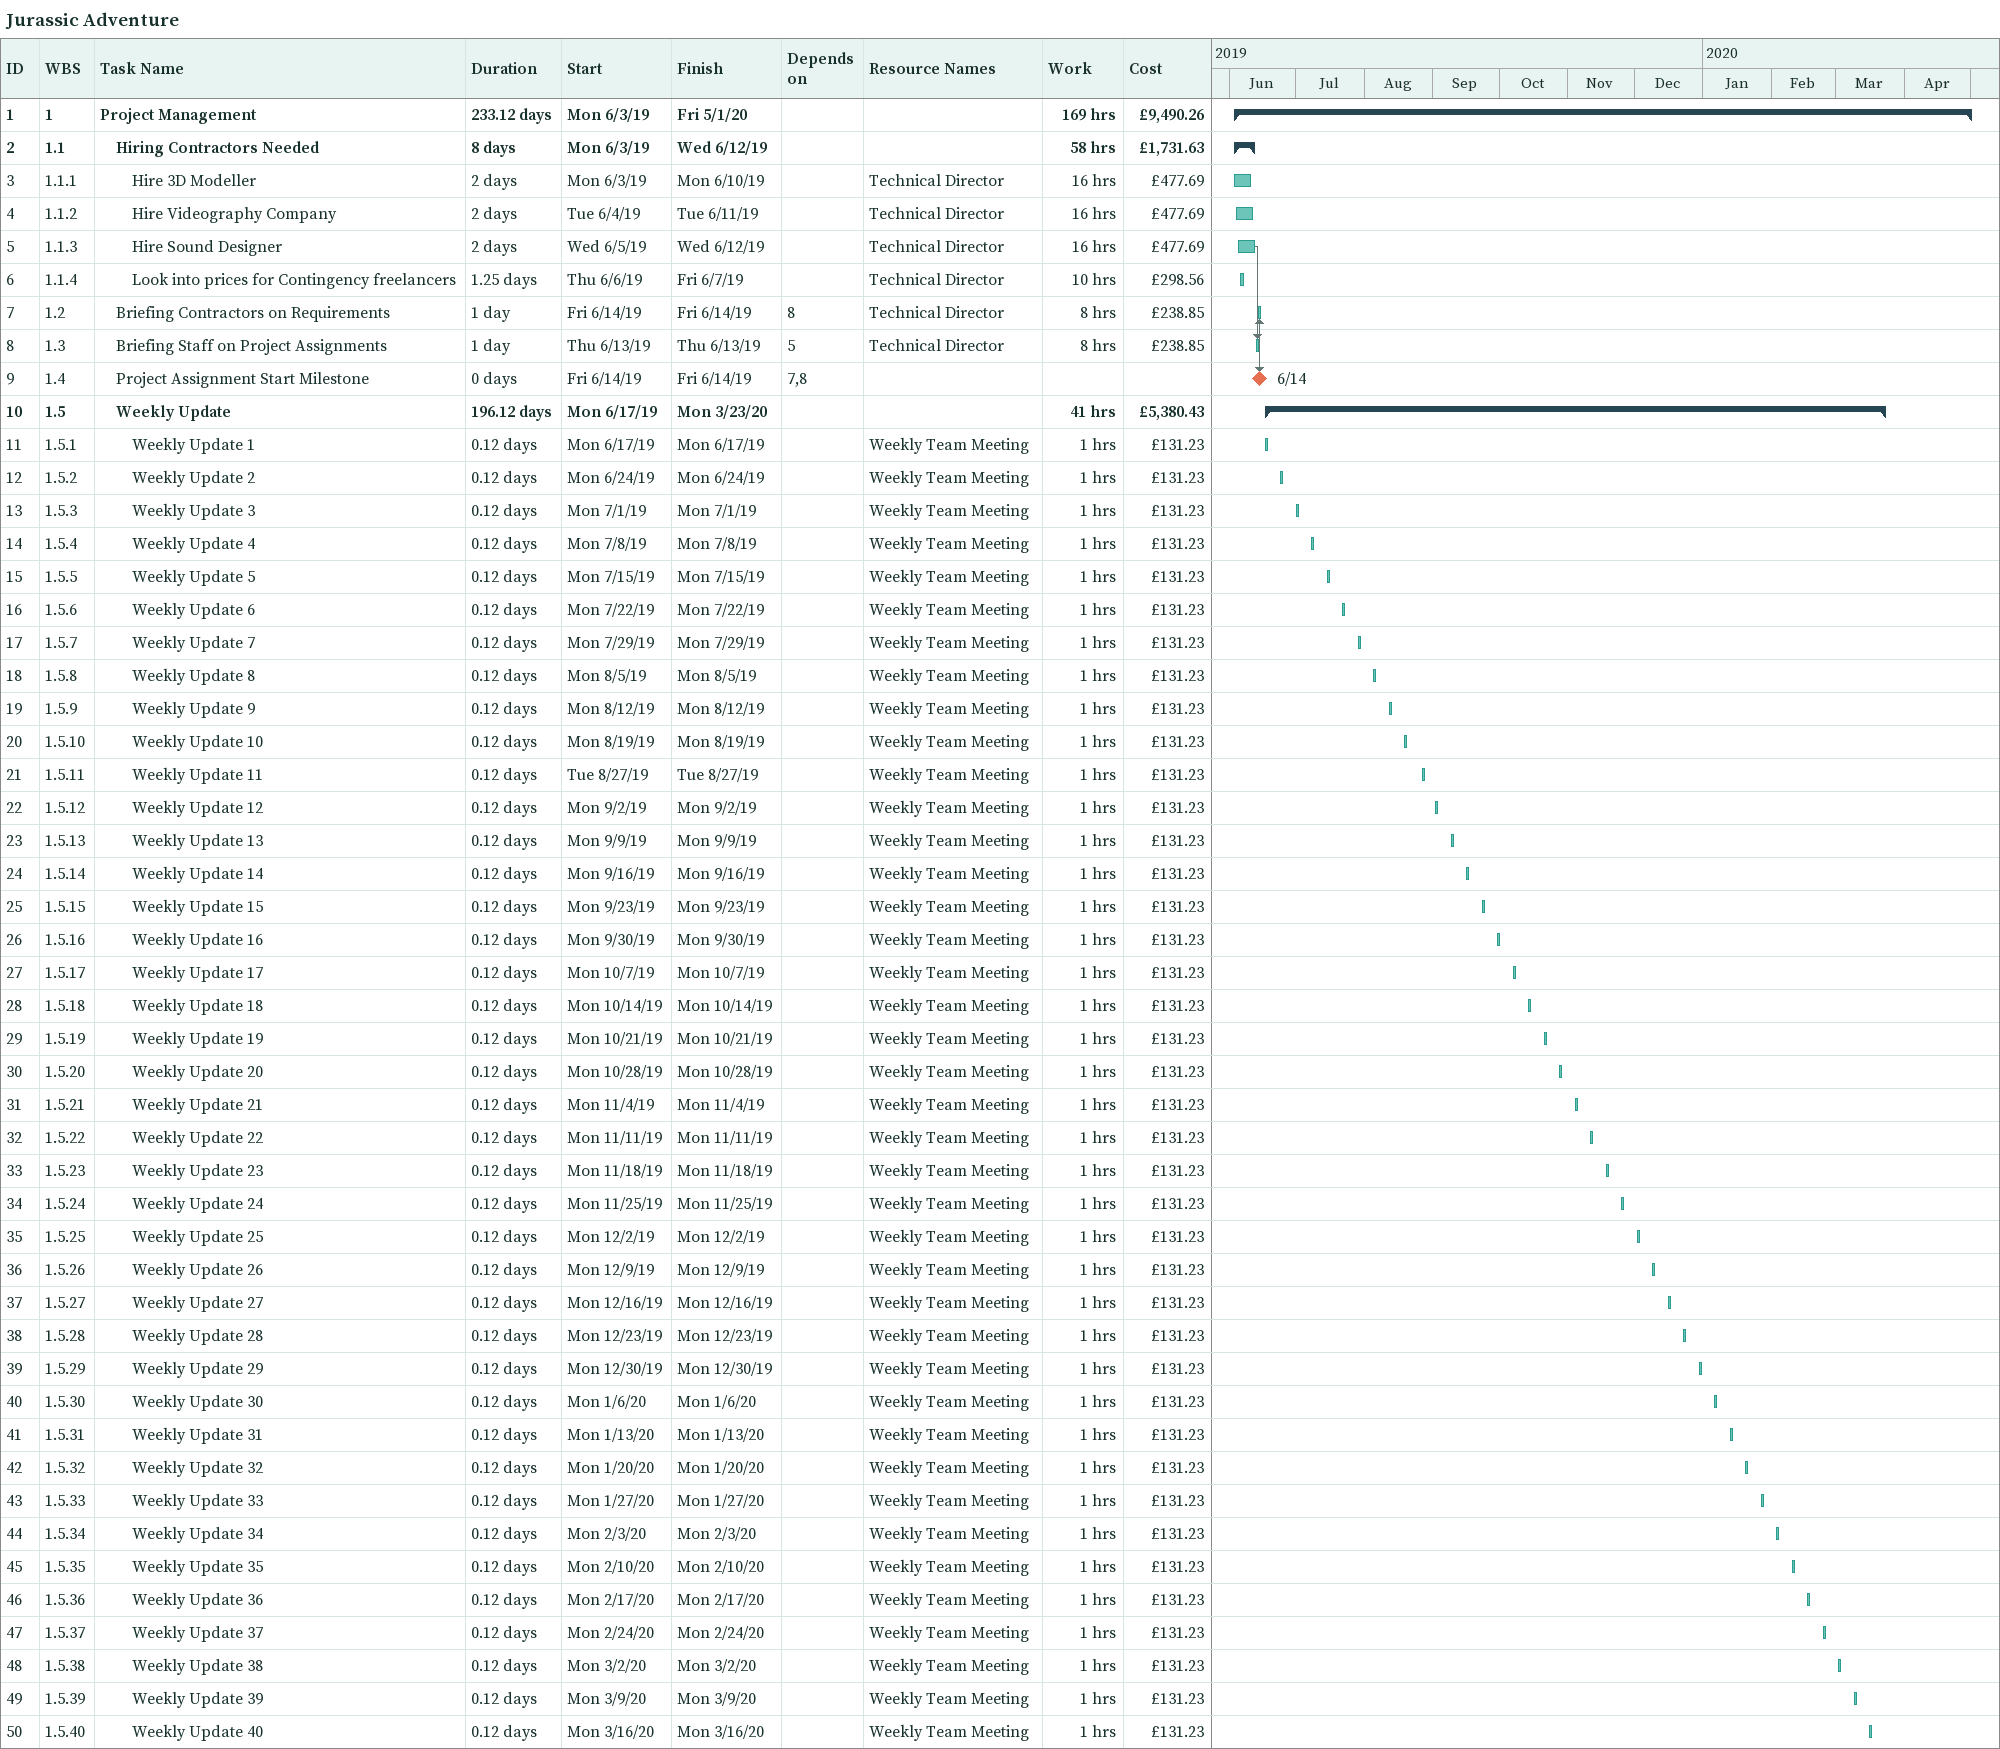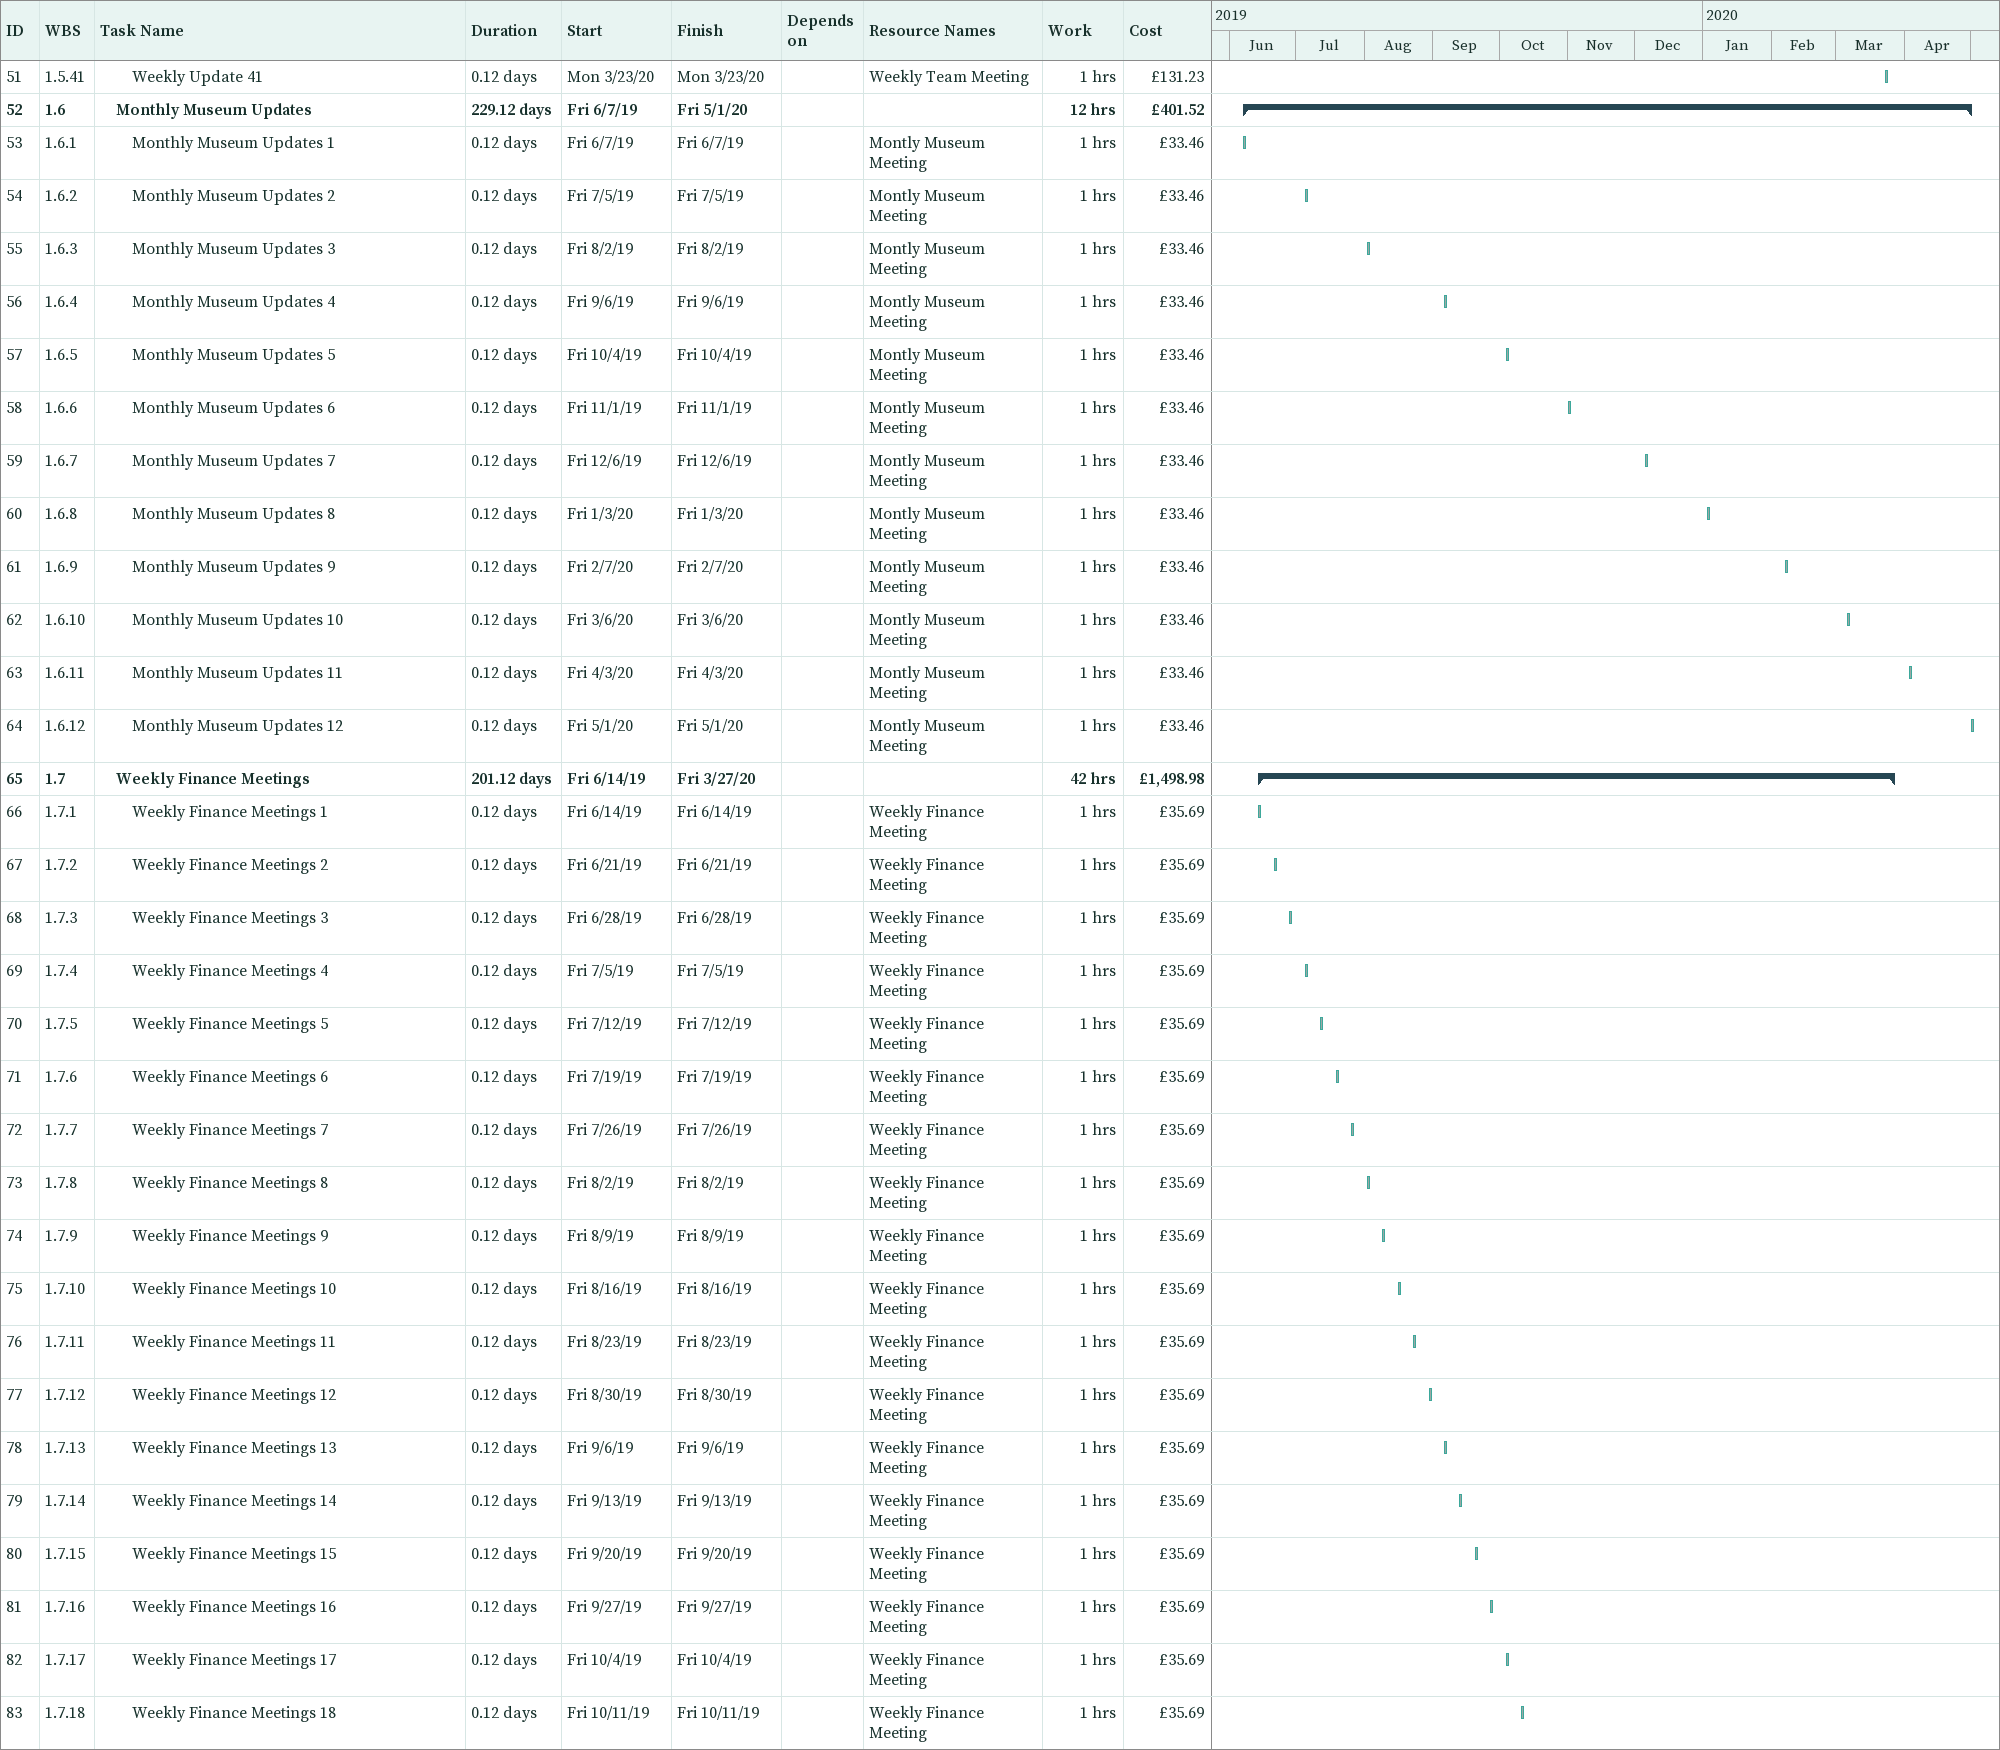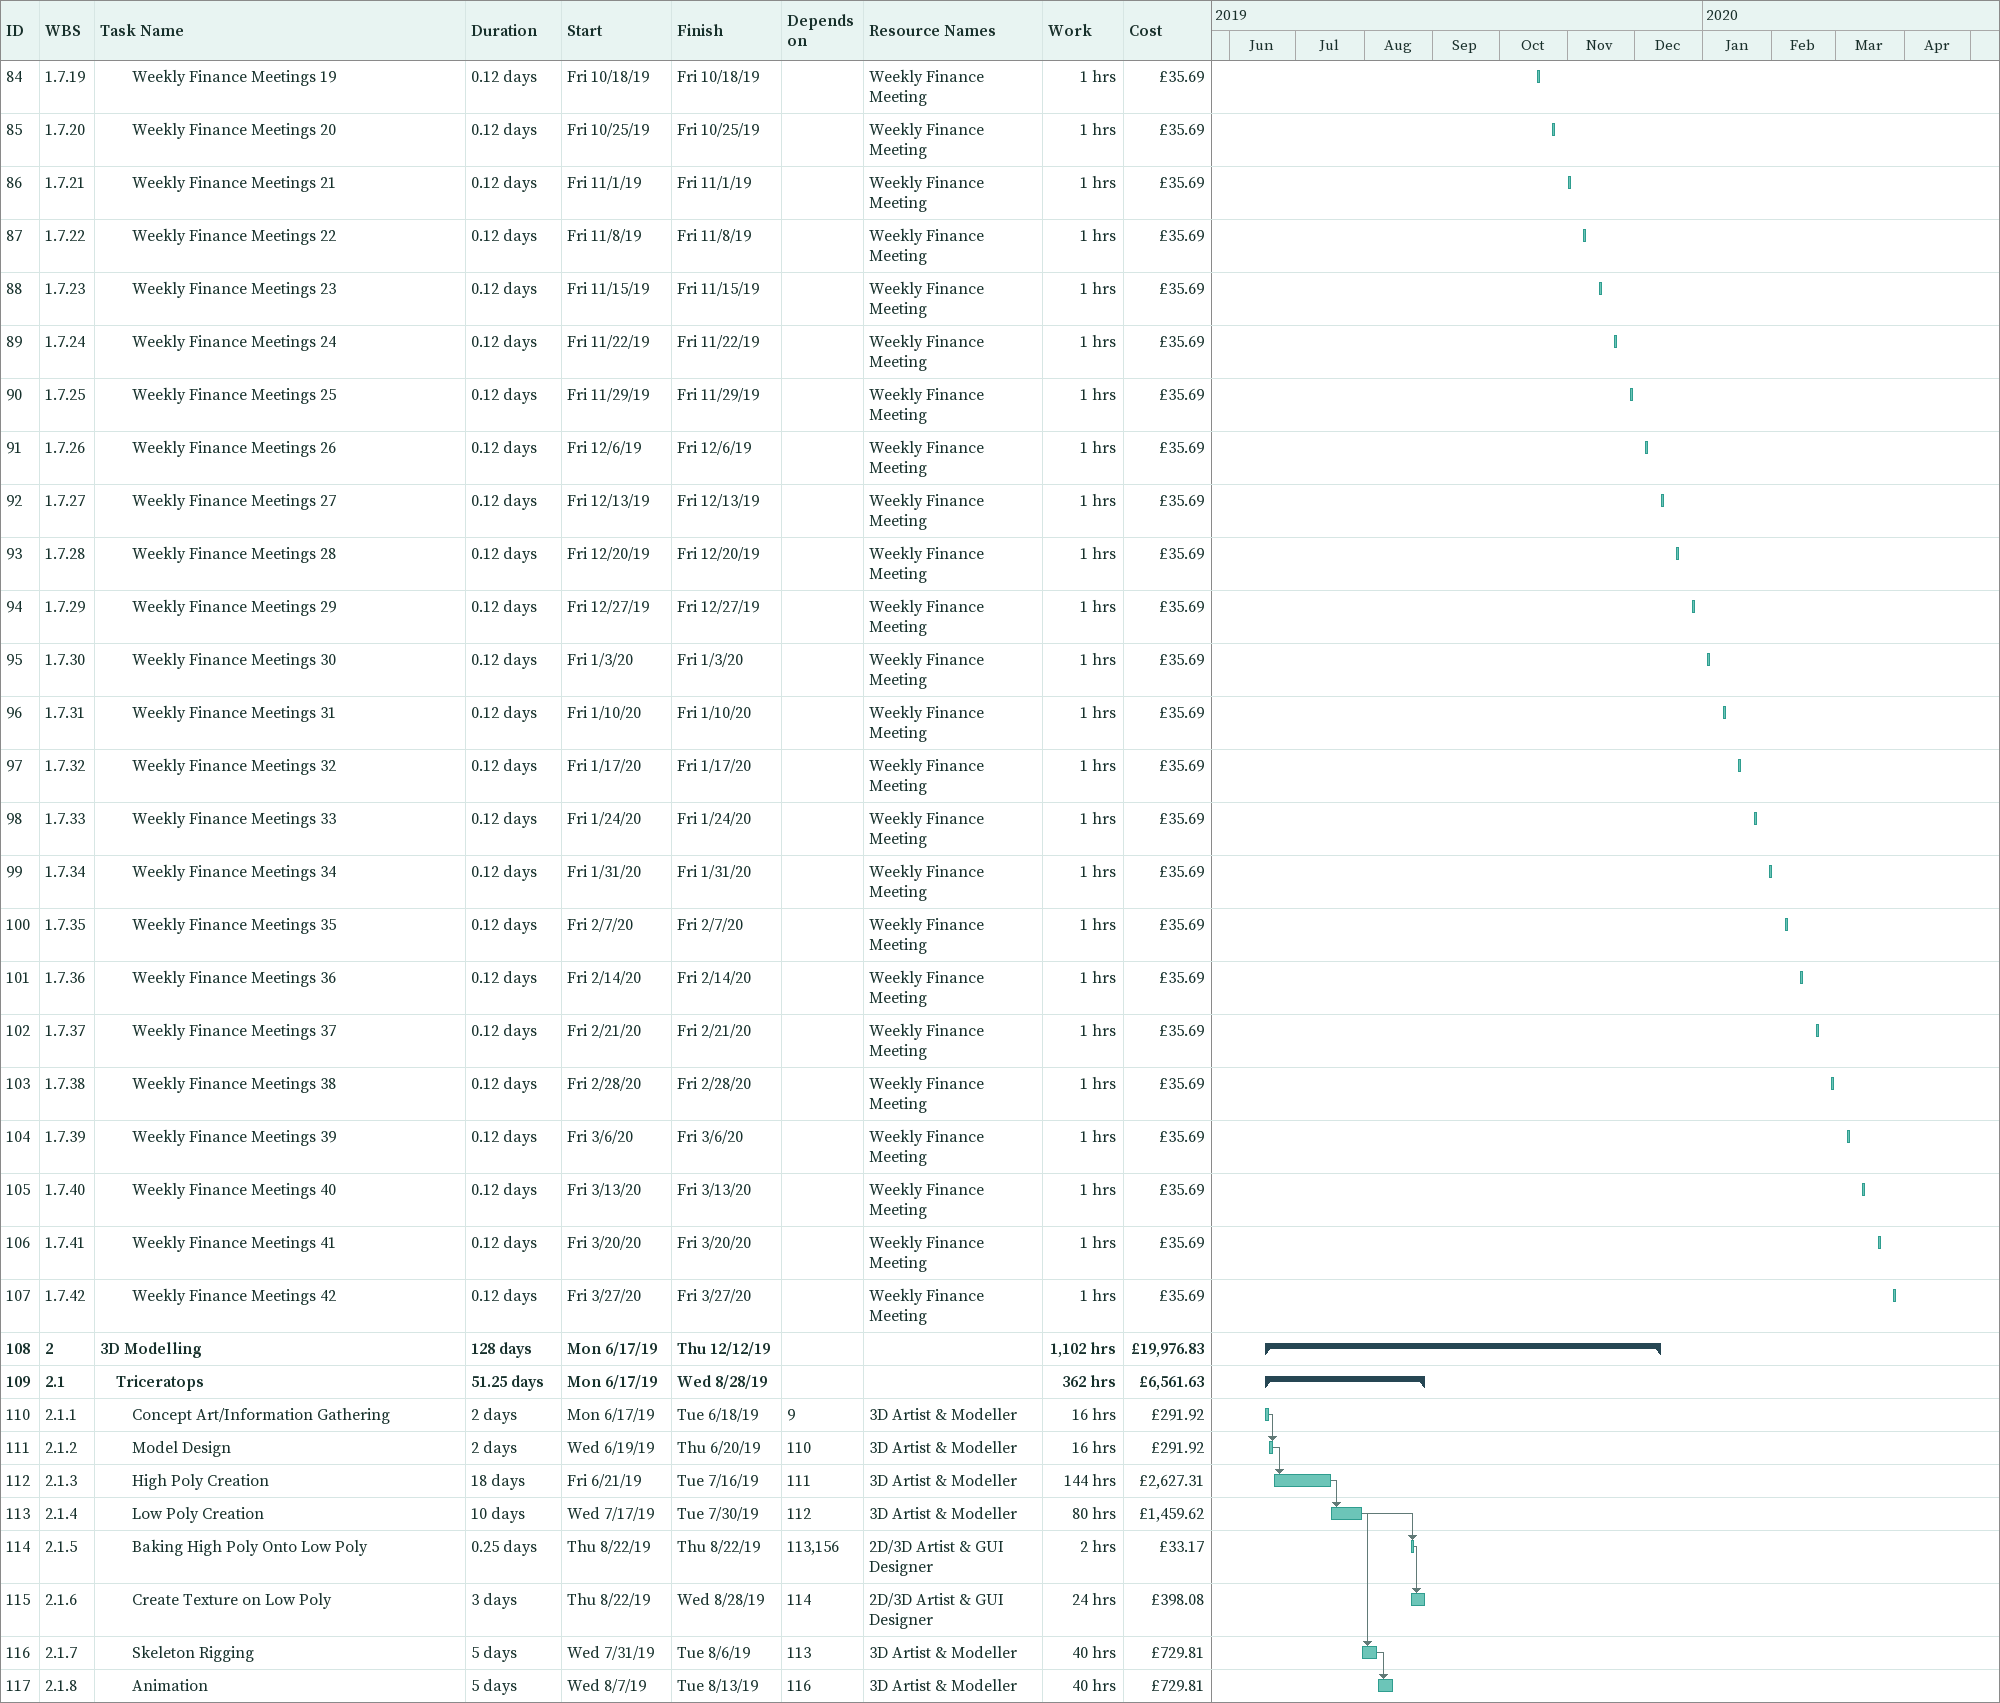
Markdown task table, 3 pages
Jurassic Adventure

| ID | WBS | Task | Duration | Start | Finish | Predecessors | Resources | Work (h) | Cost (£) |
|---|---|---|---|---|---|---|---|---|---|
| 1 | 1 | **Project Management** | 233.12d | 2019-06-03 | 2020-05-01 |  |  | 169 | 9490.26 |
| 2 | 1.1 | **Hiring Contractors Needed** | 8d | 2019-06-03 | 2019-06-12 |  |  | 58 | 1731.63 |
| 3 | 1.1.1 | Hire 3D Modeller | 2d | 2019-06-03 | 2019-06-10 |  | Technical Director | 16 | 477.69 |
| 4 | 1.1.2 | Hire Videography Company | 2d | 2019-06-04 | 2019-06-11 |  | Technical Director | 16 | 477.69 |
| 5 | 1.1.3 | Hire Sound Designer | 2d | 2019-06-05 | 2019-06-12 |  | Technical Director | 16 | 477.69 |
| 6 | 1.1.4 | Look into prices for Contingency freelancers | 1.25d | 2019-06-06 | 2019-06-07 |  | Technical Director | 10 | 298.56 |
| 7 | 1.2 | Briefing Contractors on Requirements | 1d | 2019-06-14 | 2019-06-14 | 8 | Technical Director | 8 | 238.85 |
| 8 | 1.3 | Briefing Staff on Project Assignments | 1d | 2019-06-13 | 2019-06-13 | 5 | Technical Director | 8 | 238.85 |
| 9 | 1.4 | Project Assignment Start Milestone | 0d | 2019-06-14 | 2019-06-14 | 7, 8 |  |  |  |
| 10 | 1.5 | **Weekly Update** | 196.12d | 2019-06-17 | 2020-03-23 |  |  | 41 | 5380.43 |
| 11 | 1.5.1 | Weekly Update 1 | 0.12d | 2019-06-17 | 2019-06-17 |  | Weekly Team Meeting | 1 | 131.23 |
| 12 | 1.5.2 | Weekly Update 2 | 0.12d | 2019-06-24 | 2019-06-24 |  | Weekly Team Meeting | 1 | 131.23 |
| 13 | 1.5.3 | Weekly Update 3 | 0.12d | 2019-07-01 | 2019-07-01 |  | Weekly Team Meeting | 1 | 131.23 |
| 14 | 1.5.4 | Weekly Update 4 | 0.12d | 2019-07-08 | 2019-07-08 |  | Weekly Team Meeting | 1 | 131.23 |
| 15 | 1.5.5 | Weekly Update 5 | 0.12d | 2019-07-15 | 2019-07-15 |  | Weekly Team Meeting | 1 | 131.23 |
| 16 | 1.5.6 | Weekly Update 6 | 0.12d | 2019-07-22 | 2019-07-22 |  | Weekly Team Meeting | 1 | 131.23 |
| 17 | 1.5.7 | Weekly Update 7 | 0.12d | 2019-07-29 | 2019-07-29 |  | Weekly Team Meeting | 1 | 131.23 |
| 18 | 1.5.8 | Weekly Update 8 | 0.12d | 2019-08-05 | 2019-08-05 |  | Weekly Team Meeting | 1 | 131.23 |
| 19 | 1.5.9 | Weekly Update 9 | 0.12d | 2019-08-12 | 2019-08-12 |  | Weekly Team Meeting | 1 | 131.23 |
| 20 | 1.5.10 | Weekly Update 10 | 0.12d | 2019-08-19 | 2019-08-19 |  | Weekly Team Meeting | 1 | 131.23 |
| 21 | 1.5.11 | Weekly Update 11 | 0.12d | 2019-08-27 | 2019-08-27 |  | Weekly Team Meeting | 1 | 131.23 |
| 22 | 1.5.12 | Weekly Update 12 | 0.12d | 2019-09-02 | 2019-09-02 |  | Weekly Team Meeting | 1 | 131.23 |
| 23 | 1.5.13 | Weekly Update 13 | 0.12d | 2019-09-09 | 2019-09-09 |  | Weekly Team Meeting | 1 | 131.23 |
| 24 | 1.5.14 | Weekly Update 14 | 0.12d | 2019-09-16 | 2019-09-16 |  | Weekly Team Meeting | 1 | 131.23 |
| 25 | 1.5.15 | Weekly Update 15 | 0.12d | 2019-09-23 | 2019-09-23 |  | Weekly Team Meeting | 1 | 131.23 |
| 26 | 1.5.16 | Weekly Update 16 | 0.12d | 2019-09-30 | 2019-09-30 |  | Weekly Team Meeting | 1 | 131.23 |
| 27 | 1.5.17 | Weekly Update 17 | 0.12d | 2019-10-07 | 2019-10-07 |  | Weekly Team Meeting | 1 | 131.23 |
| 28 | 1.5.18 | Weekly Update 18 | 0.12d | 2019-10-14 | 2019-10-14 |  | Weekly Team Meeting | 1 | 131.23 |
| 29 | 1.5.19 | Weekly Update 19 | 0.12d | 2019-10-21 | 2019-10-21 |  | Weekly Team Meeting | 1 | 131.23 |
| 30 | 1.5.20 | Weekly Update 20 | 0.12d | 2019-10-28 | 2019-10-28 |  | Weekly Team Meeting | 1 | 131.23 |
| 31 | 1.5.21 | Weekly Update 21 | 0.12d | 2019-11-04 | 2019-11-04 |  | Weekly Team Meeting | 1 | 131.23 |
| 32 | 1.5.22 | Weekly Update 22 | 0.12d | 2019-11-11 | 2019-11-11 |  | Weekly Team Meeting | 1 | 131.23 |
| 33 | 1.5.23 | Weekly Update 23 | 0.12d | 2019-11-18 | 2019-11-18 |  | Weekly Team Meeting | 1 | 131.23 |
| 34 | 1.5.24 | Weekly Update 24 | 0.12d | 2019-11-25 | 2019-11-25 |  | Weekly Team Meeting | 1 | 131.23 |
| 35 | 1.5.25 | Weekly Update 25 | 0.12d | 2019-12-02 | 2019-12-02 |  | Weekly Team Meeting | 1 | 131.23 |
| 36 | 1.5.26 | Weekly Update 26 | 0.12d | 2019-12-09 | 2019-12-09 |  | Weekly Team Meeting | 1 | 131.23 |
| 37 | 1.5.27 | Weekly Update 27 | 0.12d | 2019-12-16 | 2019-12-16 |  | Weekly Team Meeting | 1 | 131.23 |
| 38 | 1.5.28 | Weekly Update 28 | 0.12d | 2019-12-23 | 2019-12-23 |  | Weekly Team Meeting | 1 | 131.23 |
| 39 | 1.5.29 | Weekly Update 29 | 0.12d | 2019-12-30 | 2019-12-30 |  | Weekly Team Meeting | 1 | 131.23 |
| 40 | 1.5.30 | Weekly Update 30 | 0.12d | 2020-01-06 | 2020-01-06 |  | Weekly Team Meeting | 1 | 131.23 |
| 41 | 1.5.31 | Weekly Update 31 | 0.12d | 2020-01-13 | 2020-01-13 |  | Weekly Team Meeting | 1 | 131.23 |
| 42 | 1.5.32 | Weekly Update 32 | 0.12d | 2020-01-20 | 2020-01-20 |  | Weekly Team Meeting | 1 | 131.23 |
| 43 | 1.5.33 | Weekly Update 33 | 0.12d | 2020-01-27 | 2020-01-27 |  | Weekly Team Meeting | 1 | 131.23 |
| 44 | 1.5.34 | Weekly Update 34 | 0.12d | 2020-02-03 | 2020-02-03 |  | Weekly Team Meeting | 1 | 131.23 |
| 45 | 1.5.35 | Weekly Update 35 | 0.12d | 2020-02-10 | 2020-02-10 |  | Weekly Team Meeting | 1 | 131.23 |
| 46 | 1.5.36 | Weekly Update 36 | 0.12d | 2020-02-17 | 2020-02-17 |  | Weekly Team Meeting | 1 | 131.23 |
| 47 | 1.5.37 | Weekly Update 37 | 0.12d | 2020-02-24 | 2020-02-24 |  | Weekly Team Meeting | 1 | 131.23 |
| 48 | 1.5.38 | Weekly Update 38 | 0.12d | 2020-03-02 | 2020-03-02 |  | Weekly Team Meeting | 1 | 131.23 |
| 49 | 1.5.39 | Weekly Update 39 | 0.12d | 2020-03-09 | 2020-03-09 |  | Weekly Team Meeting | 1 | 131.23 |
| 50 | 1.5.40 | Weekly Update 40 | 0.12d | 2020-03-16 | 2020-03-16 |  | Weekly Team Meeting | 1 | 131.23 |
| 51 | 1.5.41 | Weekly Update 41 | 0.12d | 2020-03-23 | 2020-03-23 |  | Weekly Team Meeting | 1 | 131.23 |
| 52 | 1.6 | **Monthly Museum Updates** | 229.12d | 2019-06-07 | 2020-05-01 |  |  | 12 | 401.52 |
| 53 | 1.6.1 | Monthly Museum Updates 1 | 0.12d | 2019-06-07 | 2019-06-07 |  | Montly Museum Meeting | 1 | 33.46 |
| 54 | 1.6.2 | Monthly Museum Updates 2 | 0.12d | 2019-07-05 | 2019-07-05 |  | Montly Museum Meeting | 1 | 33.46 |
| 55 | 1.6.3 | Monthly Museum Updates 3 | 0.12d | 2019-08-02 | 2019-08-02 |  | Montly Museum Meeting | 1 | 33.46 |
| 56 | 1.6.4 | Monthly Museum Updates 4 | 0.12d | 2019-09-06 | 2019-09-06 |  | Montly Museum Meeting | 1 | 33.46 |
| 57 | 1.6.5 | Monthly Museum Updates 5 | 0.12d | 2019-10-04 | 2019-10-04 |  | Montly Museum Meeting | 1 | 33.46 |
| 58 | 1.6.6 | Monthly Museum Updates 6 | 0.12d | 2019-11-01 | 2019-11-01 |  | Montly Museum Meeting | 1 | 33.46 |
| 59 | 1.6.7 | Monthly Museum Updates 7 | 0.12d | 2019-12-06 | 2019-12-06 |  | Montly Museum Meeting | 1 | 33.46 |
| 60 | 1.6.8 | Monthly Museum Updates 8 | 0.12d | 2020-01-03 | 2020-01-03 |  | Montly Museum Meeting | 1 | 33.46 |
| 61 | 1.6.9 | Monthly Museum Updates 9 | 0.12d | 2020-02-07 | 2020-02-07 |  | Montly Museum Meeting | 1 | 33.46 |
| 62 | 1.6.10 | Monthly Museum Updates 10 | 0.12d | 2020-03-06 | 2020-03-06 |  | Montly Museum Meeting | 1 | 33.46 |
| 63 | 1.6.11 | Monthly Museum Updates 11 | 0.12d | 2020-04-03 | 2020-04-03 |  | Montly Museum Meeting | 1 | 33.46 |
| 64 | 1.6.12 | Monthly Museum Updates 12 | 0.12d | 2020-05-01 | 2020-05-01 |  | Montly Museum Meeting | 1 | 33.46 |
| 65 | 1.7 | **Weekly Finance Meetings** | 201.12d | 2019-06-14 | 2020-03-27 |  |  | 42 | 1498.98 |
| 66 | 1.7.1 | Weekly Finance Meetings 1 | 0.12d | 2019-06-14 | 2019-06-14 |  | Weekly Finance Meeting | 1 | 35.69 |
| 67 | 1.7.2 | Weekly Finance Meetings 2 | 0.12d | 2019-06-21 | 2019-06-21 |  | Weekly Finance Meeting | 1 | 35.69 |
| 68 | 1.7.3 | Weekly Finance Meetings 3 | 0.12d | 2019-06-28 | 2019-06-28 |  | Weekly Finance Meeting | 1 | 35.69 |
| 69 | 1.7.4 | Weekly Finance Meetings 4 | 0.12d | 2019-07-05 | 2019-07-05 |  | Weekly Finance Meeting | 1 | 35.69 |
| 70 | 1.7.5 | Weekly Finance Meetings 5 | 0.12d | 2019-07-12 | 2019-07-12 |  | Weekly Finance Meeting | 1 | 35.69 |
| 71 | 1.7.6 | Weekly Finance Meetings 6 | 0.12d | 2019-07-19 | 2019-07-19 |  | Weekly Finance Meeting | 1 | 35.69 |
| 72 | 1.7.7 | Weekly Finance Meetings 7 | 0.12d | 2019-07-26 | 2019-07-26 |  | Weekly Finance Meeting | 1 | 35.69 |
| 73 | 1.7.8 | Weekly Finance Meetings 8 | 0.12d | 2019-08-02 | 2019-08-02 |  | Weekly Finance Meeting | 1 | 35.69 |
| 74 | 1.7.9 | Weekly Finance Meetings 9 | 0.12d | 2019-08-09 | 2019-08-09 |  | Weekly Finance Meeting | 1 | 35.69 |
| 75 | 1.7.10 | Weekly Finance Meetings 10 | 0.12d | 2019-08-16 | 2019-08-16 |  | Weekly Finance Meeting | 1 | 35.69 |
| 76 | 1.7.11 | Weekly Finance Meetings 11 | 0.12d | 2019-08-23 | 2019-08-23 |  | Weekly Finance Meeting | 1 | 35.69 |
| 77 | 1.7.12 | Weekly Finance Meetings 12 | 0.12d | 2019-08-30 | 2019-08-30 |  | Weekly Finance Meeting | 1 | 35.69 |
| 78 | 1.7.13 | Weekly Finance Meetings 13 | 0.12d | 2019-09-06 | 2019-09-06 |  | Weekly Finance Meeting | 1 | 35.69 |
| 79 | 1.7.14 | Weekly Finance Meetings 14 | 0.12d | 2019-09-13 | 2019-09-13 |  | Weekly Finance Meeting | 1 | 35.69 |
| 80 | 1.7.15 | Weekly Finance Meetings 15 | 0.12d | 2019-09-20 | 2019-09-20 |  | Weekly Finance Meeting | 1 | 35.69 |
| 81 | 1.7.16 | Weekly Finance Meetings 16 | 0.12d | 2019-09-27 | 2019-09-27 |  | Weekly Finance Meeting | 1 | 35.69 |
| 82 | 1.7.17 | Weekly Finance Meetings 17 | 0.12d | 2019-10-04 | 2019-10-04 |  | Weekly Finance Meeting | 1 | 35.69 |
| 83 | 1.7.18 | Weekly Finance Meetings 18 | 0.12d | 2019-10-11 | 2019-10-11 |  | Weekly Finance Meeting | 1 | 35.69 |
| 84 | 1.7.19 | Weekly Finance Meetings 19 | 0.12d | 2019-10-18 | 2019-10-18 |  | Weekly Finance Meeting | 1 | 35.69 |
| 85 | 1.7.20 | Weekly Finance Meetings 20 | 0.12d | 2019-10-25 | 2019-10-25 |  | Weekly Finance Meeting | 1 | 35.69 |
| 86 | 1.7.21 | Weekly Finance Meetings 21 | 0.12d | 2019-11-01 | 2019-11-01 |  | Weekly Finance Meeting | 1 | 35.69 |
| 87 | 1.7.22 | Weekly Finance Meetings 22 | 0.12d | 2019-11-08 | 2019-11-08 |  | Weekly Finance Meeting | 1 | 35.69 |
| 88 | 1.7.23 | Weekly Finance Meetings 23 | 0.12d | 2019-11-15 | 2019-11-15 |  | Weekly Finance Meeting | 1 | 35.69 |
| 89 | 1.7.24 | Weekly Finance Meetings 24 | 0.12d | 2019-11-22 | 2019-11-22 |  | Weekly Finance Meeting | 1 | 35.69 |
| 90 | 1.7.25 | Weekly Finance Meetings 25 | 0.12d | 2019-11-29 | 2019-11-29 |  | Weekly Finance Meeting | 1 | 35.69 |
| 91 | 1.7.26 | Weekly Finance Meetings 26 | 0.12d | 2019-12-06 | 2019-12-06 |  | Weekly Finance Meeting | 1 | 35.69 |
| 92 | 1.7.27 | Weekly Finance Meetings 27 | 0.12d | 2019-12-13 | 2019-12-13 |  | Weekly Finance Meeting | 1 | 35.69 |
| 93 | 1.7.28 | Weekly Finance Meetings 28 | 0.12d | 2019-12-20 | 2019-12-20 |  | Weekly Finance Meeting | 1 | 35.69 |
| 94 | 1.7.29 | Weekly Finance Meetings 29 | 0.12d | 2019-12-27 | 2019-12-27 |  | Weekly Finance Meeting | 1 | 35.69 |
| 95 | 1.7.30 | Weekly Finance Meetings 30 | 0.12d | 2020-01-03 | 2020-01-03 |  | Weekly Finance Meeting | 1 | 35.69 |
| 96 | 1.7.31 | Weekly Finance Meetings 31 | 0.12d | 2020-01-10 | 2020-01-10 |  | Weekly Finance Meeting | 1 | 35.69 |
| 97 | 1.7.32 | Weekly Finance Meetings 32 | 0.12d | 2020-01-17 | 2020-01-17 |  | Weekly Finance Meeting | 1 | 35.69 |
| 98 | 1.7.33 | Weekly Finance Meetings 33 | 0.12d | 2020-01-24 | 2020-01-24 |  | Weekly Finance Meeting | 1 | 35.69 |
| 99 | 1.7.34 | Weekly Finance Meetings 34 | 0.12d | 2020-01-31 | 2020-01-31 |  | Weekly Finance Meeting | 1 | 35.69 |
| 100 | 1.7.35 | Weekly Finance Meetings 35 | 0.12d | 2020-02-07 | 2020-02-07 |  | Weekly Finance Meeting | 1 | 35.69 |
| 101 | 1.7.36 | Weekly Finance Meetings 36 | 0.12d | 2020-02-14 | 2020-02-14 |  | Weekly Finance Meeting | 1 | 35.69 |
| 102 | 1.7.37 | Weekly Finance Meetings 37 | 0.12d | 2020-02-21 | 2020-02-21 |  | Weekly Finance Meeting | 1 | 35.69 |
| 103 | 1.7.38 | Weekly Finance Meetings 38 | 0.12d | 2020-02-28 | 2020-02-28 |  | Weekly Finance Meeting | 1 | 35.69 |
| 104 | 1.7.39 | Weekly Finance Meetings 39 | 0.12d | 2020-03-06 | 2020-03-06 |  | Weekly Finance Meeting | 1 | 35.69 |
| 105 | 1.7.40 | Weekly Finance Meetings 40 | 0.12d | 2020-03-13 | 2020-03-13 |  | Weekly Finance Meeting | 1 | 35.69 |
| 106 | 1.7.41 | Weekly Finance Meetings 41 | 0.12d | 2020-03-20 | 2020-03-20 |  | Weekly Finance Meeting | 1 | 35.69 |
| 107 | 1.7.42 | Weekly Finance Meetings 42 | 0.12d | 2020-03-27 | 2020-03-27 |  | Weekly Finance Meeting | 1 | 35.69 |
| 108 | 2 | **3D Modelling** | 128d | 2019-06-17 | 2019-12-12 |  |  | 1102 | 19976.83 |
| 109 | 2.1 | **Triceratops** | 51.25d | 2019-06-17 | 2019-08-28 |  |  | 362 | 6561.63 |
| 110 | 2.1.1 | Concept Art/Information Gathering | 2d | 2019-06-17 | 2019-06-18 | 9 | 3D Artist & Modeller | 16 | 291.92 |
| 111 | 2.1.2 | Model Design | 2d | 2019-06-19 | 2019-06-20 | 110 | 3D Artist & Modeller | 16 | 291.92 |
| 112 | 2.1.3 | High Poly Creation | 18d | 2019-06-21 | 2019-07-16 | 111 | 3D Artist & Modeller | 144 | 2627.31 |
| 113 | 2.1.4 | Low Poly Creation | 10d | 2019-07-17 | 2019-07-30 | 112 | 3D Artist & Modeller | 80 | 1459.62 |
| 114 | 2.1.5 | Baking High Poly Onto Low Poly | 0.25d | 2019-08-22 | 2019-08-22 | 113, 156 | 2D/3D Artist & GUI Designer | 2 | 33.17 |
| 115 | 2.1.6 | Create Texture on Low Poly | 3d | 2019-08-22 | 2019-08-28 | 114 | 2D/3D Artist & GUI Designer | 24 | 398.08 |
| 116 | 2.1.7 | Skeleton Rigging | 5d | 2019-07-31 | 2019-08-06 | 113 | 3D Artist & Modeller | 40 | 729.81 |
| 117 | 2.1.8 | Animation | 5d | 2019-08-07 | 2019-08-13 | 116 | 3D Artist & Modeller | 40 | 729.81 |
